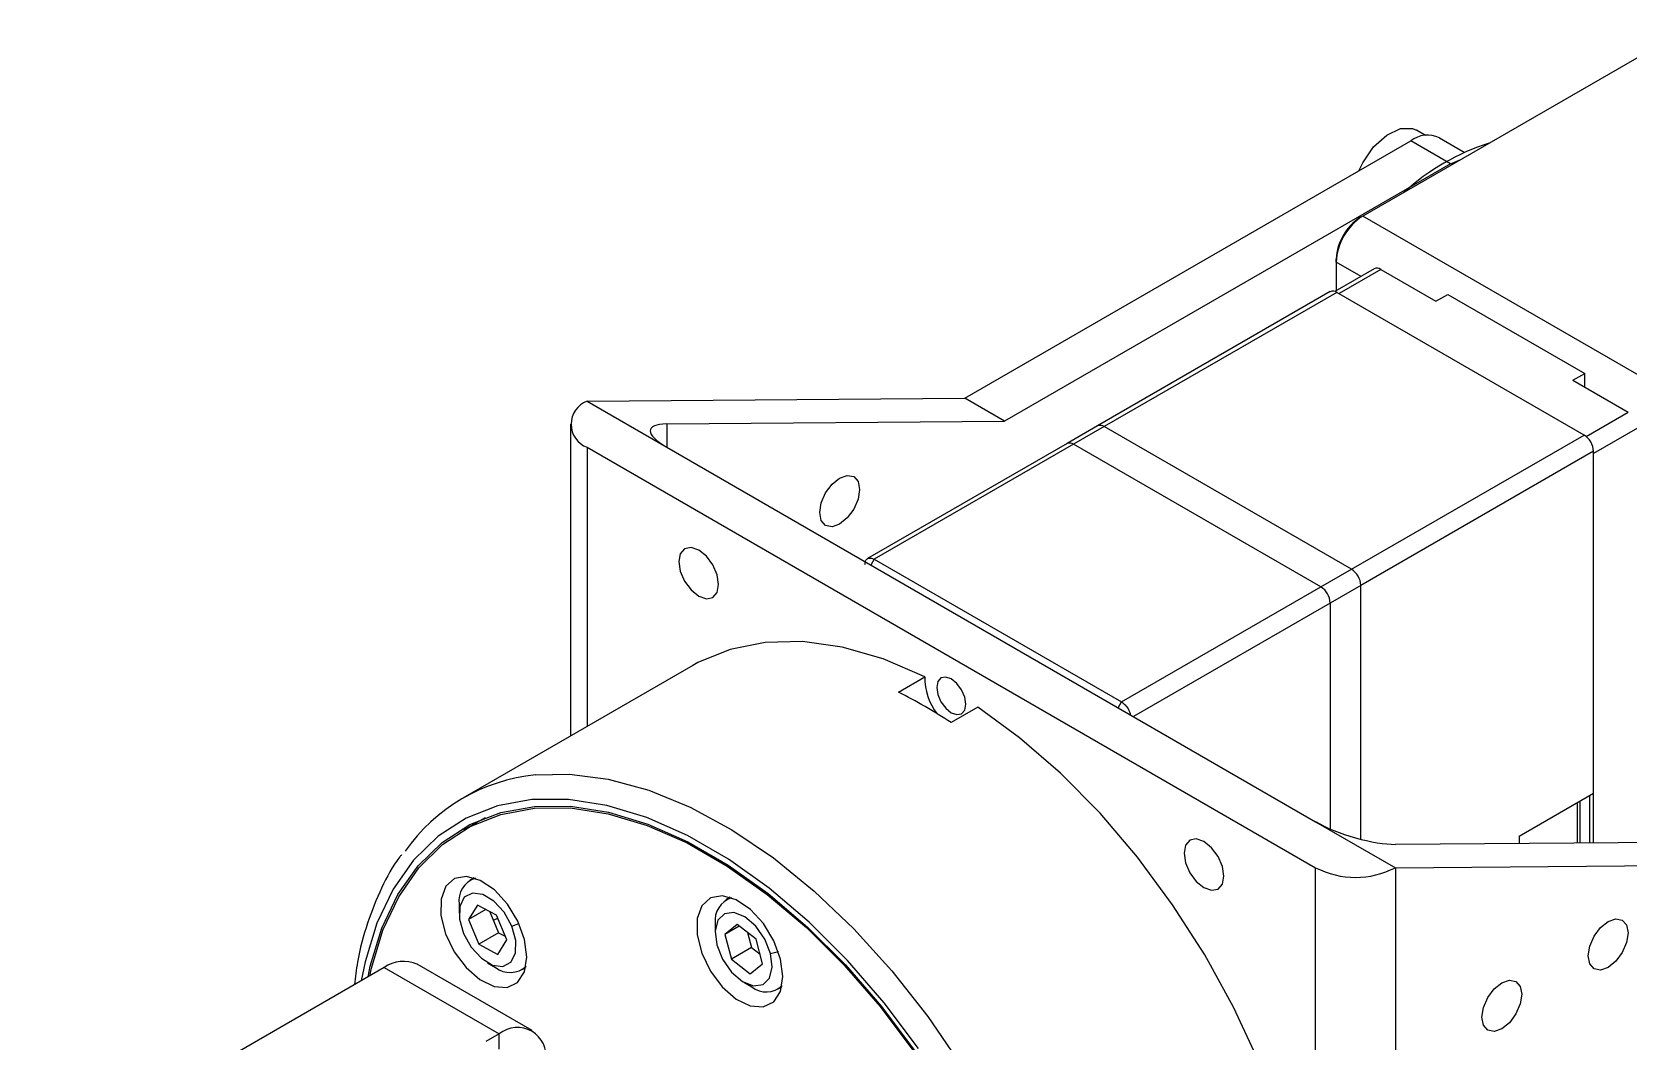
# Model space of a CAD drawing. Header units: millimetres. Extents: x 1258 to 2922, y -135 to 1239.
# Drawn here: x 1698.2 to 1740.64, y 1202.26 to 1229.11 of the extents above; entities that cross this region are included whole.
import ezdxf

# ---------------------------------------------------------------- set-up
doc = ezdxf.new("R2010")
doc.units = ezdxf.units.MM
doc.header["$LTSCALE"] = 6

msp = doc.modelspace()

# ---------------------------------------------------------------- linework, layer by layer
at = {"color": 7, "linetype": 'Continuous', "lineweight": 25}
for p, q in [((1742.071, 1229.109), (1733.586, 1224.211)), ((1723, 1219.365), (1734.859, 1226.21)), ((1735.919, 1225.598), (1734.859, 1226.21)), ((1735.256, 1226.352), (1735.013, 1226.493)), ((1736.284, 1225.903), (1735.621, 1226.286)), ((1735.919, 1225.598), (1724.061, 1218.753)), ((1735.919, 1225.598), (1736.192, 1225.715)), ((1733.586, 1224.21), (1733.515, 1224.17)), ((1750.061, 1214.699), (1733.586, 1224.211)), ((1732.879, 1222.986), (1732.879, 1223.067)), ((1732.879, 1222.986), (1732.879, 1222.223)), ((1733.888, 1222.806), (1732.845, 1222.204)), ((1734.063, 1222.789), (1735.53, 1221.942)), ((1732.721, 1222.198), (1726.534, 1218.626)), ((1732.896, 1222.18), (1726.709, 1218.609)), ((1739.473, 1218.384), (1732.896, 1222.18)), ((1735.53, 1221.942), (1735.849, 1222.125)), ((1735.849, 1222.125), (1739.49, 1220.023)), ((1739.172, 1219.839), (1739.49, 1220.023)), ((1739.49, 1219.656), (1739.49, 1220.023)), ((1739.172, 1219.839), (1740.639, 1218.992)), ((1712.956, 1219.282), (1723, 1219.365)), ((1712.956, 1219.282), (1715.077, 1218.058)), ((1724.061, 1218.753), (1723, 1219.365)), ((1712.517, 1218.67), (1712.517, 1210.378)), ((1715.077, 1218.679), (1724.061, 1218.753)), ((1726.534, 1218.626), (1725.721, 1218.156)), ((1726.709, 1218.609), (1725.896, 1218.139)), ((1733.285, 1214.812), (1726.709, 1218.609)), ((1725.721, 1218.156), (1720.418, 1215.095)), ((1733.285, 1214.812), (1739.473, 1218.384)), ((1740.887, 1218.564), (1739.72, 1217.89)), ((1712.956, 1218.058), (1732.331, 1206.873)), ((1715.077, 1218.058), (1732.331, 1208.097)), ((1725.896, 1218.139), (1720.593, 1215.078)), ((1732.472, 1214.343), (1725.896, 1218.139)), ((1739.72, 1217.955), (1733.533, 1214.384)), ((1739.72, 1208.852), (1739.72, 1217.955)), ((1739.72, 1207.537), (1739.72, 1217.89)), ((1720.593, 1215.078), (1727.169, 1211.281)), ((1732.472, 1214.343), (1733.285, 1214.812)), ((1727.169, 1211.281), (1732.472, 1214.343)), ((1733.533, 1214.384), (1732.72, 1213.914)), ((1733.533, 1207.629), (1733.533, 1214.384)), ((1732.72, 1213.914), (1732.72, 1207.905)), ((1715.769, 1212.256), (1709.652, 1208.725)), ((1721.235, 1211.543), (1721.942, 1211.951)), ((1723.345, 1211.141), (1722.638, 1210.733)), ((1737.74, 1207.709), (1739.72, 1208.852)), ((1739.292, 1207.534), (1739.292, 1208.605)), ((1739.363, 1207.534), (1739.363, 1208.646)), ((1739.61, 1208.789), (1739.61, 1207.536)), ((1710.245, 1208.201), (1709.674, 1207.871)), ((1732.331, 1208.097), (1734.452, 1206.873)), ((1734.452, 1207.494), (1743.436, 1207.568)), ((1737.74, 1207.709), (1737.74, 1207.521)), ((1734.452, 1206.873), (1744.496, 1206.955)), ((1734.452, 1206.873), (1734.452, 1184.01)), ((1709.953, 1206.601), (1709.838, 1206.534)), ((1709.553, 1205.905), (1709.553, 1205.66)), ((1710.04, 1205.877), (1709.803, 1205.492)), ((1710.55, 1205.606), (1710.04, 1205.877)), ((1716.763, 1206.084), (1716.648, 1206.018)), ((1710.264, 1205.758), (1709.803, 1205.492)), ((1709.803, 1205.492), (1710.076, 1204.836)), ((1710.375, 1205.699), (1710.606, 1205.142)), ((1710.823, 1204.95), (1710.55, 1205.606)), ((1710.606, 1205.142), (1710.076, 1204.836)), ((1710.606, 1205.142), (1710.782, 1205.049)), ((1716.363, 1205.389), (1716.363, 1205.144)), ((1716.948, 1205.359), (1716.621, 1205.097)), ((1717.002, 1205.317), (1716.621, 1205.097)), ((1716.621, 1205.097), (1716.795, 1204.442)), ((1717.451, 1204.967), (1716.948, 1205.359)), ((1717.219, 1205.148), (1717.326, 1204.749)), ((1710.076, 1204.836), (1710.586, 1204.566)), ((1710.586, 1204.566), (1710.823, 1204.95)), ((1717.326, 1204.749), (1716.795, 1204.442)), ((1717.326, 1204.749), (1717.558, 1204.568)), ((1717.626, 1204.313), (1717.451, 1204.967)), ((1707.564, 1204.216), (1698.195, 1198.808)), ((1707.564, 1204.216), (1710.623, 1202.451)), ((1711.498, 1202.537), (1708.439, 1204.303)), ((1710.313, 1204.343), (1710.525, 1204.221)), ((1711.213, 1204.153), (1711.327, 1204.219)), ((1716.795, 1204.442), (1717.298, 1204.05)), ((1717.298, 1204.05), (1717.626, 1204.313)), ((1717.123, 1203.827), (1717.335, 1203.705)), ((1718.023, 1203.637), (1718.138, 1203.703)), ((1710.623, 1202.451), (1710.269, 1202.247))]:
    msp.add_line(p, q, dxfattribs=at)
at = {"color": 8, "linetype": 'Continuous', "lineweight": 25}
for p, q in [((1733.539, 1222.605), (1732.879, 1222.986)), ((1734.063, 1222.789), (1732.953, 1222.148)), ((1715.077, 1218.679), (1715.077, 1218.058)), ((1739.524, 1218.348), (1740.639, 1218.992)), ((1712.956, 1218.058), (1712.956, 1210.632)), ((1720.593, 1215.078), (1720.504, 1214.925)), ((1732.72, 1213.914), (1727.487, 1210.894)), ((1727.08, 1211.128), (1727.169, 1211.281)), ((1732.331, 1195.712), (1732.331, 1206.873)), ((1710.587, 1205.519), (1710.466, 1205.479)), ((1710.955, 1205.319), (1711.142, 1205.391)), ((1717.281, 1205.1), (1717.234, 1205.094)), ((1717.837, 1204.593), (1718.046, 1204.64)), ((1710.623, 1202.043), (1710.623, 1202.451))]:
    msp.add_line(p, q, dxfattribs=at)
at = {"color": 7, "linetype": 'Continuous', "lineweight": 25, "flags": 128}
for points in [[(1733.479, 1225.414), (1733.582, 1225.628), (1733.872, 1226.049), (1734.222, 1226.366), (1734.584, 1226.536), (1734.91, 1226.537), (1735.013, 1226.493)], [(1720.204, 1216.934), (1720.164, 1216.676), (1720.049, 1216.411), (1719.876, 1216.179), (1719.674, 1216.016), (1719.471, 1215.945), (1719.299, 1215.978), (1719.184, 1216.111), (1719.143, 1216.322), (1719.184, 1216.579), (1719.299, 1216.845), (1719.471, 1217.077), (1719.674, 1217.24), (1719.876, 1217.311), (1720.049, 1217.277), (1720.164, 1217.145), (1720.204, 1216.934)], [(1716.456, 1214.404), (1716.416, 1214.661), (1716.301, 1214.927), (1716.129, 1215.159), (1715.926, 1215.322), (1715.723, 1215.393), (1715.551, 1215.36), (1715.436, 1215.227), (1715.396, 1215.016), (1715.436, 1214.758), (1715.551, 1214.493), (1715.723, 1214.261), (1715.926, 1214.098), (1716.129, 1214.027), (1716.301, 1214.06), (1716.416, 1214.193), (1716.456, 1214.404)], [(1721.942, 1211.951), (1720.828, 1212.426), (1719.739, 1212.739), (1718.688, 1212.887), (1717.691, 1212.868), (1716.759, 1212.682), (1715.906, 1212.332), (1715.769, 1212.256)], [(1722.254, 1211.669), (1722.284, 1211.48), (1722.368, 1211.286), (1722.495, 1211.115), (1722.643, 1210.995), (1722.792, 1210.944), (1722.918, 1210.968), (1723.003, 1211.065), (1723.032, 1211.22), (1723.003, 1211.409), (1722.918, 1211.603), (1722.792, 1211.773), (1722.643, 1211.894), (1722.495, 1211.945), (1722.368, 1211.921), (1722.284, 1211.824), (1722.254, 1211.669)], [(1729.518, 1188.439), (1730.097, 1188.836), (1730.767, 1189.49), (1731.329, 1190.288), (1731.775, 1191.221), (1732.099, 1192.276), (1732.297, 1193.438), (1732.366, 1194.692), (1732.305, 1196.022), (1732.116, 1197.41), (1731.8, 1198.837), (1731.362, 1200.284), (1730.808, 1201.731), (1730.144, 1203.161), (1729.381, 1204.553), (1728.528, 1205.888), (1727.596, 1207.15), (1726.598, 1208.321), (1725.548, 1209.386), (1724.459, 1210.33), (1723.345, 1211.141)], [(1707.133, 1203.967), (1707.194, 1204.253), (1707.502, 1205.263), (1707.927, 1206.155), (1708.464, 1206.919), (1709.105, 1207.543), (1709.841, 1208.019), (1710.663, 1208.341), (1711.559, 1208.504), (1712.518, 1208.507), (1713.527, 1208.349), (1714.571, 1208.032), (1715.637, 1207.56), (1716.71, 1206.941), (1717.776, 1206.182), (1718.82, 1205.293), (1719.828, 1204.287), (1720.787, 1203.177), (1721.684, 1201.979)], [(1707.178, 1203.993), (1707.224, 1204.202), (1707.528, 1205.21), (1707.949, 1206.101), (1708.481, 1206.865), (1709.117, 1207.489), (1709.849, 1207.967), (1710.666, 1208.291), (1711.558, 1208.457), (1712.512, 1208.463), (1713.515, 1208.309), (1714.555, 1207.996), (1715.616, 1207.53), (1716.685, 1206.916), (1717.747, 1206.162), (1718.788, 1205.28), (1719.793, 1204.28), (1720.75, 1203.177), (1721.644, 1201.984)], [(1728.831, 1207.26), (1728.871, 1207.003), (1728.986, 1206.738), (1729.158, 1206.505), (1729.361, 1206.342), (1729.564, 1206.271), (1729.736, 1206.305), (1729.851, 1206.437), (1729.891, 1206.648), (1729.851, 1206.906), (1729.736, 1207.171), (1729.564, 1207.403), (1729.361, 1207.567), (1729.158, 1207.637), (1728.986, 1207.604), (1728.871, 1207.471), (1728.831, 1207.26)], [(1709.749, 1206.641), (1709.432, 1206.587), (1709.198, 1206.378), (1709.074, 1206.037), (1709.073, 1205.601), (1709.194, 1205.117), (1709.426, 1204.638), (1709.742, 1204.215), (1710.108, 1203.895), (1710.485, 1203.712), (1710.832, 1203.686), (1711.111, 1203.819), (1711.292, 1204.098), (1711.356, 1204.492), (1711.295, 1204.958), (1711.116, 1205.446), (1710.839, 1205.903), (1710.493, 1206.28), (1710.116, 1206.535), (1709.749, 1206.641)], [(1710.955, 1205.319), (1710.751, 1205.686), (1710.48, 1205.981), (1710.184, 1206.161), (1709.907, 1206.197), (1709.692, 1206.085), (1709.571, 1205.842), (1709.564, 1205.504), (1709.671, 1205.123)], [(1716.559, 1206.125), (1716.242, 1206.071), (1716.009, 1205.862), (1715.884, 1205.521), (1715.883, 1205.085), (1716.005, 1204.601), (1716.236, 1204.122), (1716.552, 1203.699), (1716.918, 1203.379), (1717.295, 1203.196), (1717.642, 1203.169), (1717.921, 1203.303), (1718.103, 1203.582), (1718.166, 1203.975), (1718.105, 1204.442), (1717.926, 1204.93), (1717.649, 1205.387), (1717.303, 1205.764), (1716.926, 1206.019), (1716.559, 1206.125)], [(1717.837, 1204.593), (1717.683, 1204.975), (1717.444, 1205.315), (1717.156, 1205.563), (1716.863, 1205.68), (1716.609, 1205.648), (1716.434, 1205.473), (1716.364, 1205.181), (1716.409, 1204.816)], [(1740.109, 1204.218), (1739.906, 1204.148), (1739.734, 1204.181), (1739.619, 1204.314), (1739.579, 1204.525), (1739.619, 1204.782), (1739.734, 1205.047), (1739.906, 1205.279), (1740.109, 1205.443), (1740.312, 1205.514), (1740.484, 1205.48), (1740.599, 1205.348), (1740.639, 1205.137), (1740.599, 1204.879), (1740.484, 1204.614), (1740.312, 1204.382), (1740.109, 1204.218)], [(1709.671, 1205.123), (1709.875, 1204.756), (1710.146, 1204.461), (1710.443, 1204.281), (1710.719, 1204.245), (1710.934, 1204.357), (1711.055, 1204.6), (1711.062, 1204.938), (1710.955, 1205.319)], [(1716.409, 1204.816), (1716.563, 1204.435), (1716.802, 1204.094), (1717.091, 1203.847), (1717.384, 1203.73), (1717.637, 1203.761), (1717.812, 1203.937), (1717.883, 1204.229), (1717.837, 1204.593)], [(1737.281, 1202.586), (1737.078, 1202.515), (1736.906, 1202.549), (1736.791, 1202.681), (1736.75, 1202.892), (1736.791, 1203.15), (1736.906, 1203.415), (1737.078, 1203.647), (1737.281, 1203.81), (1737.483, 1203.881), (1737.656, 1203.848), (1737.77, 1203.715), (1737.811, 1203.504), (1737.77, 1203.247), (1737.656, 1202.981), (1737.483, 1202.749), (1737.281, 1202.586)]]:
    msp.add_lwpolyline(points, dxfattribs=at)
at = {"color": 8, "linetype": 'Continuous', "lineweight": 25, "flags": 128}
for points in [[(1711.586, 1209.339), (1712.488, 1209.361), (1713.522, 1209.229), (1714.596, 1208.935), (1715.695, 1208.483), (1716.805, 1207.879), (1717.911, 1207.131), (1718.999, 1206.248), (1720.054, 1205.243), (1721.064, 1204.127), (1722.015, 1202.917), (1722.894, 1201.626)], [(1721.768, 1202.061), (1720.858, 1203.278), (1719.884, 1204.405), (1718.86, 1205.426), (1717.8, 1206.328), (1716.718, 1207.099), (1715.629, 1207.728), (1714.546, 1208.207), (1713.486, 1208.528), (1712.462, 1208.689), (1711.489, 1208.687), (1710.578, 1208.521), (1709.744, 1208.194), (1708.996, 1207.71), (1708.346, 1207.077), (1707.801, 1206.302), (1707.369, 1205.395), (1707.057, 1204.371), (1706.954, 1203.864)]]:
    msp.add_lwpolyline(points, dxfattribs=at)
at = {"color": 7, "linetype": 'Continuous', "lineweight": 25}
for centre, radius, start, end in [((1735.301, 1225.635), 0.726, 63.7957, 127.5147), ((1738.825, 1220.28), 6.163, 107.7712, 132.2234), ((1734.414, 1222.916), 1.537, 122.6055, 177.3945), ((1734.26, 1223.005), 1.383, 122.6055, 177.3945), ((1733.961, 1222.646), 0.176, 54.3824, 114.3071), ((1732.794, 1222.037), 0.176, 54.3824, 114.3071), ((1713.188, 1218.67), 0.655, 110.7834, 249.2166), ((1726.607, 1218.465), 0.176, 54.3824, 114.3071), ((1725.794, 1217.996), 0.176, 54.3824, 114.3071), ((1739.183, 1217.931), 0.538, 2.6055, 57.3945), ((1732.996, 1214.359), 0.538, 2.6055, 57.3945), ((1732.182, 1213.89), 0.538, 2.6055, 57.3945), ((1723.414, 1211.895), 1.473, 177.8282, 218.9667), ((1715.473, 1199.941), 12.953, 56.4168, 63.5885), ((1712.058, 1204.557), 4.805, 95.6392, 145.0288), ((1733.391, 1208.92), 2.306, 242.6097, 297.3903), ((1710.183, 1205.985), 0.636, 108.0188, 187.2344), ((1717, 1205.465), 0.641, 108.4304, 186.8229), ((1708.077, 1203.501), 0.88, 65.6929, 125.6176), ((1710.911, 1204.701), 0.616, 231.23, 313.5059), ((1717.721, 1204.176), 0.609, 230.6576, 314.0783), ((1711.106, 1201.859), 0.764, 350.786, 129.2033)]:
    msp.add_arc(centre, radius, start, end, dxfattribs=at)
for centre, start_param, end_param in [((1716.138, 1218.066), 2.439122, 4.009918), ((1733.391, 1208.106), 4.009918, 5.580715)]:
    msp.add_ellipse(centre, major_axis=(1.495, -0.462), ratio=0.269113, start_param=start_param, end_param=end_param, dxfattribs=at)
msp.add_open_spline([(1720.345, 1214.935), (1720.349, 1214.97), (1720.356, 1215.041), (1720.414, 1215.102), (1720.495, 1215.121), (1720.56, 1215.092), (1720.593, 1215.078)], degree=3, dxfattribs=at)
for points, knots in [([(1727.169, 1211.281), (1727.201, 1211.258), (1727.267, 1211.212), (1727.347, 1211.099), (1727.394, 1211.003), (1727.401, 1210.953), (1727.402, 1210.942)], [0, 0, 0, 0, 0.3073986, 0.6147972, 0.9221958, 1, 1, 1, 1]), ([(1708.022, 1207.214), (1708.006, 1207.194), (1707.795, 1206.939), (1707.482, 1206.337), (1707.102, 1205.408), (1706.865, 1204.54), (1706.795, 1203.961), (1706.771, 1203.758)], [0, 0, 0, 0, 0.022845, 0.296184, 0.572112, 0.850373, 1, 1, 1, 1])]:
    msp.add_open_spline(points, degree=3, knots=knots, dxfattribs=at)

doc.saveas('drawing.dxf')
